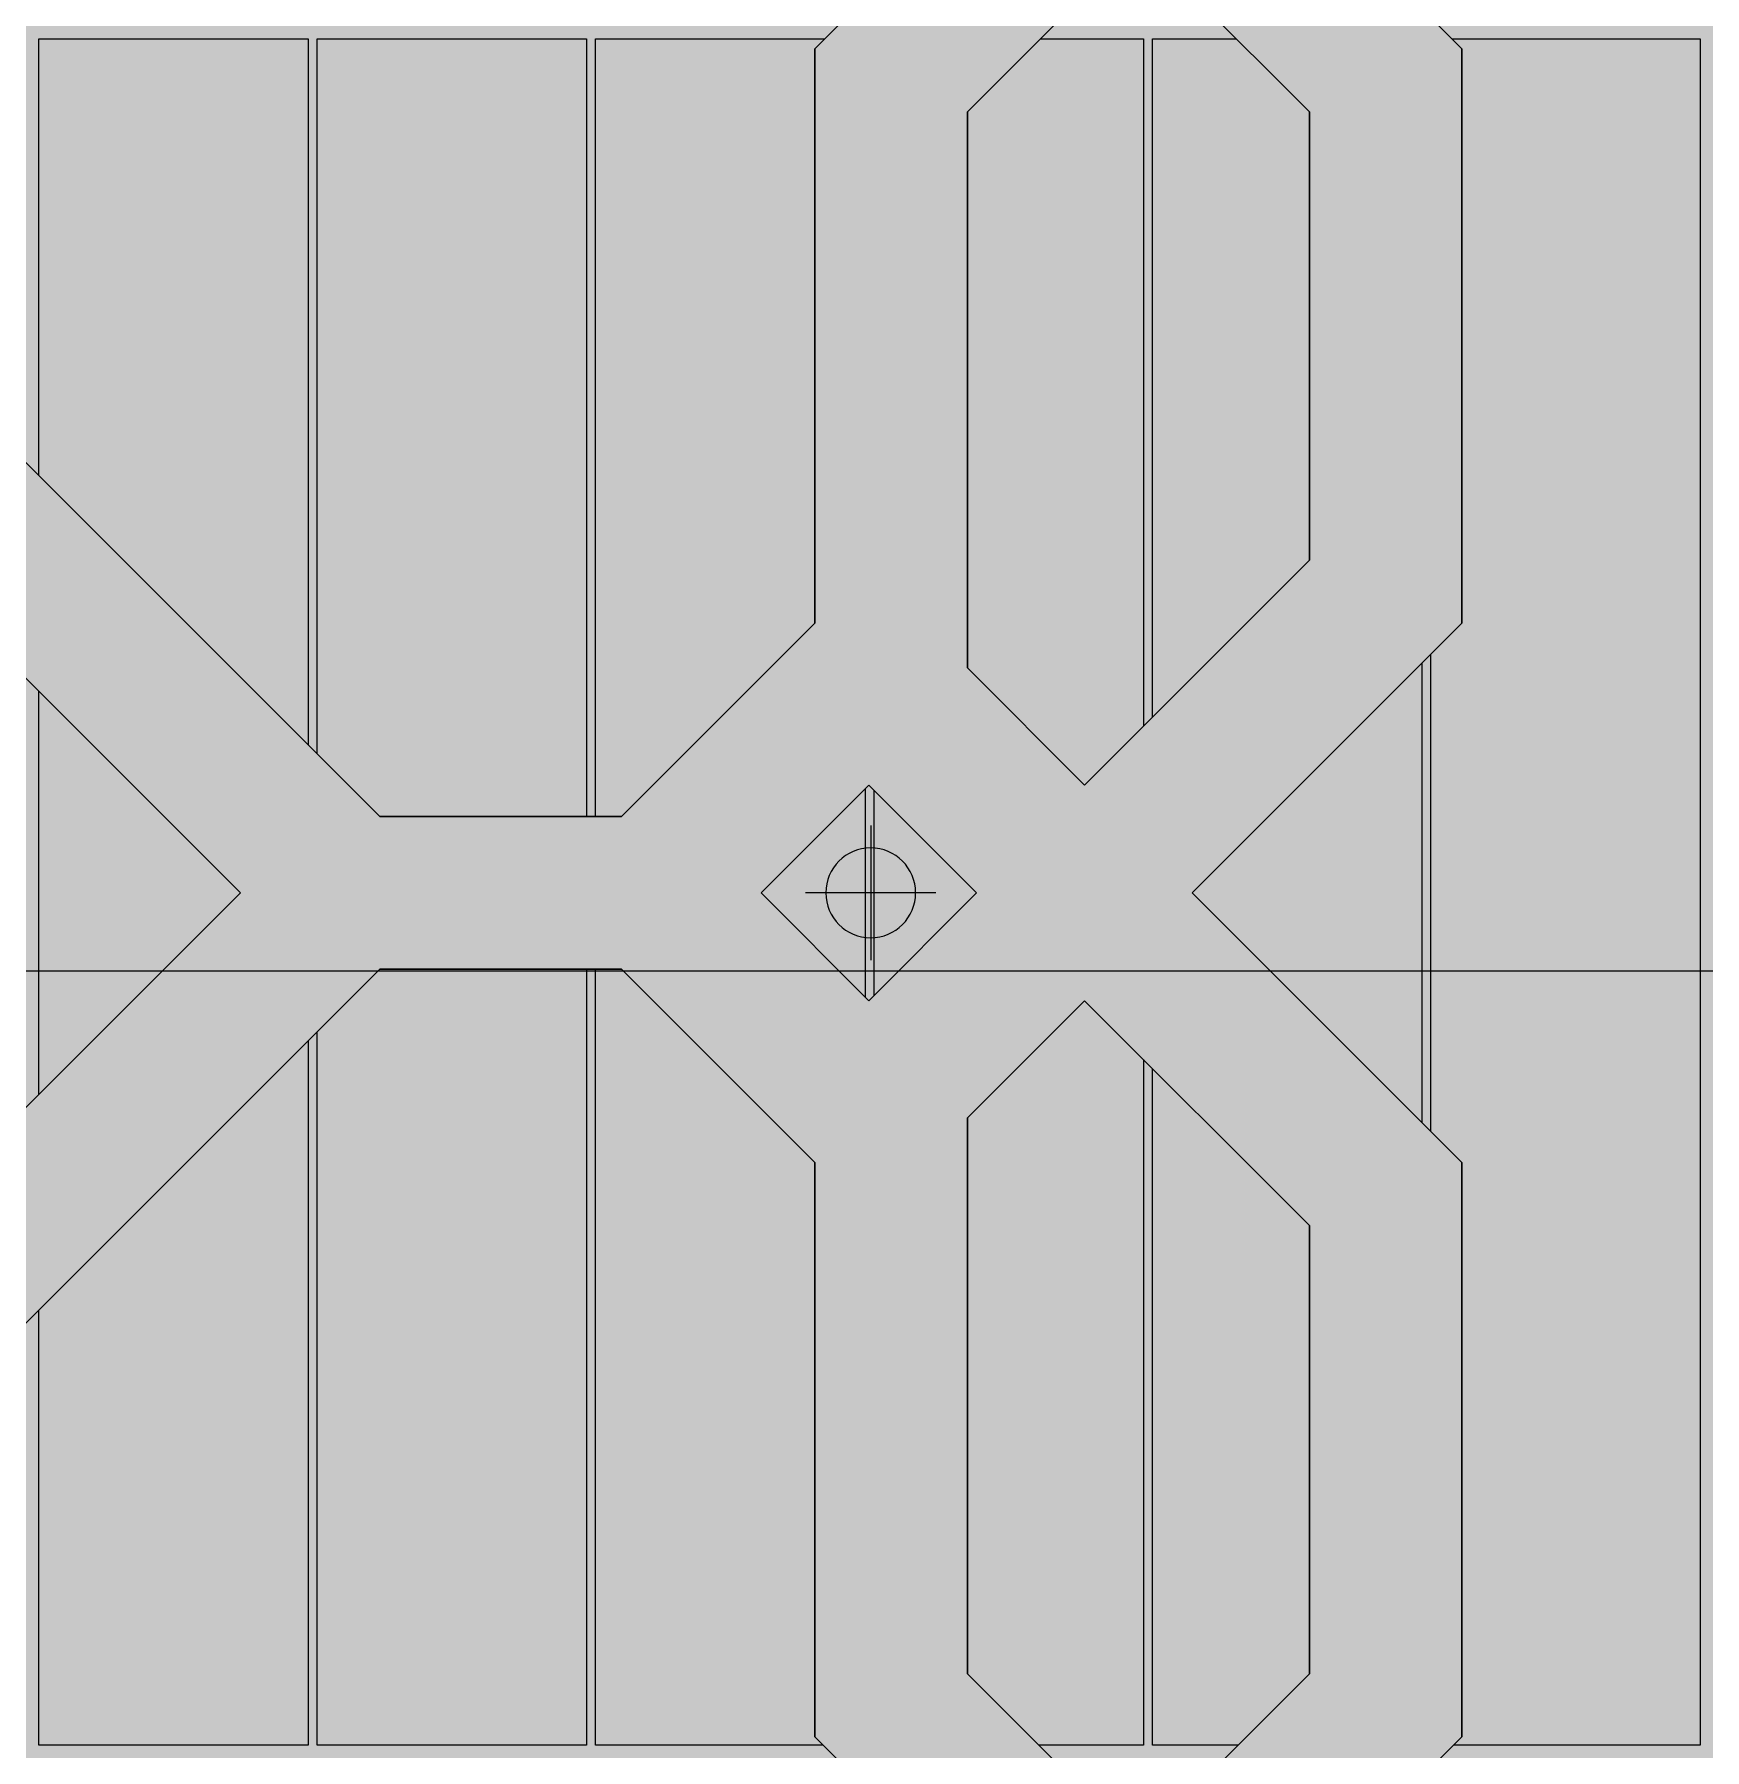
# Model space of a CAD drawing. Header units: millimetres. Extents: x -794334 to -714814, y -17806 to 22403.
# Drawn here: x -751557 to -749697, y 6057 to 7967 of the extents above; entities that cross this region are included whole.
import ezdxf
from ezdxf.xclip import XClip

# ---------------------------------------------------------------- set-up
doc = ezdxf.new("R2010")
doc.units = ezdxf.units.MM
doc.header["$XCLIPFRAME"] = 0
for name, color, linetype, lineweight in [('A-ANNO-NOTE', 3, 'Continuous', 25), ('A-CLNG', 2, 'Continuous', 9), ('A-CLNG-PATT', 2, 'Continuous', 9), ('A-DETL-GENF', 2, 'Continuous', 9), ('A-GENM', 1, 'Continuous', 9), ('E-LITE-EQPM', 2, 'Continuous', 9)]:
    doc.layers.add(name, color=color, linetype=linetype, lineweight=lineweight)

# ---------------------------------------------------------------- blocks, each defined once
blk = doc.blocks.new('DPA_AN_Section Line - UP-Left-14402799-4252-01 ENLARGED CONCOURSE LEVEL - REFLECTED CEILING PLAN - SHEET 3')
at = {"layer": 'A-ANNO-NOTE', "lineweight": 9}
blk.add_line((7.5, 0), (80, 0), dxfattribs=at)
blk = doc.blocks.new('PP19 Single Pattern Feature Ceiling - Type 1-18940815-4252-01 ENLARGED CONCOURSE LEVEL - REFLECTED CEILING PLAN - SHEET 3')
at = {"layer": 'A-GENM'}
h = blk.add_hatch(color=256, dxfattribs=at)
h.paths.add_polyline_path([(802, -1692.2), (1042.2, -1452.1), (1282.3, -1692.2), (1702.5, -1692.2), (1702.5, -1272), (1462.4, -1031.9), (1702.5, -791.8), (1702.5, -152.1), (1402.3, 148.1), (1702.5, 448.2), (1702.5, 1087.9), (1462.4, 1328.1), (1702.5, 1568.2), (1702.5, 1988.4), (1282.3, 1988.4), (1042.2, 1748.3), (802, 1988.4), (42.3, 1988.4), (-197.8, 1748.3), (-438, 1988.4), (-1197.7, 1988.4), (-1437.8, 1748.3), (-1678, 1988.4), (-2098.2, 1988.4), (-2098.2, 1568.2), (-1858, 1328.1), (-2098.2, 1087.9), (-2098.2, 448.2), (-1798, 148.1), (-2098.2, -152.1), (-2098.2, -791.8), (-1858, -1031.9), (-2098.2, -1272), (-2098.2, -1692.2), (-1678, -1692.2), (-1437.8, -1452.1), (-1197.7, -1692.2), (-438, -1692.2), (-197.8, -1452.1), (42.3, -1692.2), (283.2, -1692.2)])
h.paths.add_polyline_path([(112.6, -1522.4), (-77.8, -1332), (112.6, -1141.6), (731.7, -1141.6), (922.1, -1332), (731.7, -1522.4), (283.2, -1522.4)])
h.paths.add_polyline_path([(1369.2, -1522.4), (1352.6, -1522.4), (802, -971.9), (162.3, -971.9), (-112.9, -696.6), (-112.9, -547.4), (497.6, 63.2), (766.9, 63.2), (982.1, -152.1), (982.1, -791.8), (1532.7, -1342.3), (1532.7, -1522.4)])
h.paths.add_polyline_path([(-802.8, -1522.4), (-1127.4, -1522.4), (-1317.8, -1332), (-1127.4, -1141.6), (-508.3, -1141.6), (-317.9, -1332), (-508.3, -1522.4)])
h.paths.add_polyline_path([(-1748.3, -1522.4), (-1928.4, -1522.4), (-1928.4, -1342.3), (-1377.8, -791.8), (-1377.8, -152.1), (-1162.6, 63.2), (-893.3, 63.2), (-282.7, -547.4), (-282.7, -696.6), (-558, -971.9), (-1197.7, -971.9)])
h.paths.add_polyline_path([(-197.8, -1212), (-377.9, -1031.9), (-197.8, -851.8), (-17.8, -1031.9)])
h.paths.add_polyline_path([(1342.3, -911.8), (1151.9, -721.4), (1151.9, -102.3), (1282.3, 28), (1532.7, -222.4), (1532.7, -721.4), (1369.2, -884.9)])
h.paths.add_polyline_path([(-1738, -911.8), (-1928.4, -721.4), (-1928.4, -222.4), (-1678, 28), (-1547.6, -102.3), (-1547.6, -721.4)])
h.paths.add_polyline_path([(-197.8, -392.2), (-738.1, 148.1), (-197.8, 688.3), (342.4, 148.1), (283.2, 88.8)])
h.paths.add_polyline_path([(1042.2, 28), (922.1, 148.1), (1042.2, 268.1), (1162.2, 148.1)])
h.paths.add_polyline_path([(-1437.8, 28), (-1557.9, 148.1), (-1437.8, 268.1), (-1317.8, 148.1)])
h.paths.add_polyline_path([(766.9, 233), (497.6, 233), (-112.9, 843.6), (-112.9, 992.7), (162.3, 1268), (802, 1268), (1352.6, 1818.6), (1532.7, 1818.6), (1532.7, 1638.5), (982.1, 1087.9), (982.1, 448.2)])
h.paths.add_polyline_path([(-1162.6, 233), (-1377.8, 448.2), (-1377.8, 1087.9), (-1928.4, 1638.5), (-1928.4, 1818.6), (-1748.3, 1818.6), (-1197.7, 1268), (-558, 1268), (-282.7, 992.7), (-282.7, 843.6), (-893.3, 233)])
h.paths.add_polyline_path([(1282.3, 268.1), (1151.9, 398.5), (1151.9, 1017.6), (1342.3, 1208), (1532.7, 1017.6), (1532.7, 518.6), (1369.2, 355.1)])
h.paths.add_polyline_path([(-1678, 268.1), (-1928.4, 518.6), (-1928.4, 1017.6), (-1738, 1208), (-1547.6, 1017.6), (-1547.6, 398.5)])
h.paths.add_polyline_path([(-197.8, 1148), (-377.9, 1328.1), (-197.8, 1508.1), (-17.8, 1328.1)])
h.paths.add_polyline_path([(731.7, 1437.8), (112.6, 1437.8), (-77.8, 1628.2), (112.6, 1818.6), (731.7, 1818.6), (922.1, 1628.2)])
h.paths.add_polyline_path([(-802.8, 1437.8), (-1127.4, 1437.8), (-1317.8, 1628.2), (-1127.4, 1818.6), (-508.3, 1818.6), (-317.9, 1628.2), (-508.3, 1437.8)])
for p, q in [((1532.7, 1638.5), (982.1, 1087.9)), ((982.1, 1087.9), (1532.7, 1638.5)), ((1702.5, 1087.9), (1462.4, 1328.1)), ((1462.4, 1328.1), (1702.5, 1087.9)), ((1151.9, 1017.6), (1342.3, 1208)), ((1342.3, 1208), (1151.9, 1017.6)), ((1342.3, 1208), (1532.7, 1017.6)), ((1532.7, 1017.6), (1342.3, 1208)), ((982.1, 1087.9), (982.1, 448.2)), ((982.1, 448.2), (982.1, 1087.9)), ((1702.5, 448.2), (1702.5, 1087.9)), ((1702.5, 1087.9), (1702.5, 448.2)), ((1151.9, 398.5), (1151.9, 1017.6)), ((1151.9, 1017.6), (1151.9, 398.5)), ((1532.7, 1017.6), (1532.7, 518.6)), ((1532.7, 518.6), (1532.7, 1017.6)), ((497.6, 233), (-112.9, 843.6)), ((-112.9, 843.6), (497.6, 233)), ((-197.8, 688.3), (342.4, 148.1)), ((342.4, 148.1), (-197.8, 688.3)), ((1532.7, 518.6), (1282.3, 268.1)), ((1282.3, 268.1), (1532.7, 518.6)), ((982.1, 448.2), (766.9, 233)), ((766.9, 233), (982.1, 448.2)), ((1402.3, 148.1), (1702.5, 448.2)), ((1702.5, 448.2), (1402.3, 148.1)), ((1282.3, 268.1), (1151.9, 398.5)), ((1151.9, 398.5), (1282.3, 268.1)), ((922.1, 148.1), (1042.2, 268.1)), ((1042.2, 268.1), (922.1, 148.1)), ((1042.2, 268.1), (1162.2, 148.1)), ((1162.2, 148.1), (1042.2, 268.1)), ((766.9, 233), (497.6, 233)), ((497.6, 233), (766.9, 233)), ((342.4, 148.1), (-197.8, -392.2)), ((-197.8, -392.2), (342.4, 148.1)), ((1042.2, 28), (922.1, 148.1)), ((922.1, 148.1), (1042.2, 28)), ((1162.2, 148.1), (1042.2, 28)), ((1042.2, 28), (1162.2, 148.1)), ((1702.5, -152.1), (1402.3, 148.1)), ((1402.3, 148.1), (1702.5, -152.1)), ((-112.9, -547.4), (497.6, 63.2)), ((497.6, 63.2), (-112.9, -547.4)), ((497.6, 63.2), (766.9, 63.2)), ((766.9, 63.2), (497.6, 63.2)), ((766.9, 63.2), (982.1, -152.1)), ((982.1, -152.1), (766.9, 63.2)), ((1151.9, -102.3), (1282.3, 28)), ((1282.3, 28), (1151.9, -102.3)), ((1282.3, 28), (1532.7, -222.4)), ((1532.7, -222.4), (1282.3, 28)), ((1151.9, -721.4), (1151.9, -102.3)), ((1151.9, -102.3), (1151.9, -721.4)), ((982.1, -152.1), (982.1, -791.8)), ((982.1, -791.8), (982.1, -152.1)), ((1702.5, -791.8), (1702.5, -152.1)), ((1702.5, -152.1), (1702.5, -791.8)), ((1532.7, -222.4), (1532.7, -721.4)), ((1532.7, -721.4), (1532.7, -222.4)), ((1342.3, -911.8), (1151.9, -721.4)), ((1151.9, -721.4), (1342.3, -911.8)), ((1532.7, -721.4), (1342.3, -911.8)), ((1342.3, -911.8), (1532.7, -721.4)), ((982.1, -791.8), (1532.7, -1342.3)), ((1532.7, -1342.3), (982.1, -791.8)), ((1462.4, -1031.9), (1702.5, -791.8)), ((1702.5, -791.8), (1462.4, -1031.9))]:
    blk.add_line(p, q, dxfattribs=at)
blk = doc.blocks.new('*U1029')
at = {"layer": 'A-CLNG-PATT', "lineweight": 25}
h = blk.add_hatch(dxfattribs=at)
h.set_pattern_fill('FP_9', color=256, style=0, pattern_type=2)
h.set_pattern_definition([(270.014, (55403.5, -8076), (155.663, -155.587), [37.733, -273.517]), (270.014, (55383.49, -8067.72), (155.663, -155.587), [46.017, -265.233]), (180.014, (55449.52, -8133.73), (-155.663, 155.587), [46.017, -265.233]), (180.014, (55441.23, -8113.73), (-155.663, 155.587), [37.733, -273.517]), (225.014, (55457.17, -8097.79), (-155.663, 155.587), [22.539, -197.548]), (225.014, (55471.31, -8111.92), (-155.663, 155.587), [30.823, -189.264]), (135.014, (55493.11, -8133.71), (155.587, 155.663), [30.823, -189.264]), (135.014, (55501.4, -8113.71), (155.587, 155.663), [22.539, -197.548]), (180.014, (55539.13, -8113.7), (-155.663, 155.587), [37.733, -273.517]), (180.014, (55539.13, -8133.7), (-155.663, 155.587), [46.017, -265.233]), (270.014, (55559.12, -8067.68), (155.663, -155.587), [46.017, -265.233]), (270.014, (55539.12, -8075.97), (155.663, -155.587), [37.733, -273.517]), (135.014, (55539.12, -8075.97), (155.587, 155.663), [22.539, -197.548]), (135.014, (55559.12, -8067.68), (155.587, 155.663), [30.823, -189.264]), (225.014, (55559.1, -8024.1), (-155.663, 155.587), [30.823, -189.264]), (225.014, (55539.1, -8015.81), (-155.663, 155.587), [22.539, -197.548]), (270.014, (55539.1, -7978.08), (155.663, -155.587), [37.733, -273.517]), (270.014, (55559.1, -7978.07), (155.663, -155.587), [46.017, -265.233]), (180.014, (55539.09, -7958.08), (-155.663, 155.587), [46.017, -265.233]), (180.014, (55539.1, -7978.08), (-155.663, 155.587), [37.733, -273.517]), (225.014, (55501.36, -7978.09), (-155.663, 155.587), [22.539, -197.548]), (225.014, (55493.07, -7958.1), (-155.663, 155.587), [30.823, -189.264]), (315.014, (55449.48, -7958.1), (155.587, 155.663), [30.823, -189.264]), (315.014, (55441.2, -7978.1), (155.587, 155.663), [22.539, -197.548]), (180.014, (55441.2, -7978.1), (-155.663, 155.587), [37.733, -273.517]), (180.014, (55449.48, -7958.1), (-155.663, 155.587), [46.017, -265.233]), (270.014, (55383.47, -7978.12), (155.663, -155.587), [46.017, -265.233]), (270.014, (55403.47, -7978.11), (155.663, -155.587), [37.733, -273.517]), (315.014, (55403.48, -8015.84), (155.587, 155.663), [22.539, -197.548]), (315.014, (55383.48, -8024.13), (155.587, 155.663), [30.823, -189.264]), (225.014, (55405.28, -8045.92), (-155.663, 155.587), [30.823, -189.264]), (225.014, (55419.43, -8060.06), (-155.663, 155.587), [22.539, -197.548]), (225.014, (55457.14, -7994.04), (-155.663, 155.587), [53.362, -166.725]), (225.014, (55471.29, -8008.17), (-155.663, 155.587), [53.362, -166.725]), (225.014, (55509.03, -8045.9), (-155.663, 155.587), [53.362, -166.725]), (225.014, (55523.18, -8060.04), (-155.663, 155.587), [53.362, -166.725]), (315.014, (55419.43, -8060.06), (155.587, 155.663), [53.362, -166.725]), (315.014, (55433.56, -8045.92), (155.587, 155.663), [53.362, -166.725]), (135.014, (55509.03, -8045.9), (155.587, 155.663), [53.362, -166.725]), (135.014, (55523.17, -8031.75), (155.587, 155.663), [53.362, -166.725])])
h.paths.add_polyline_path([(24540.1, 1205), (29490.1, 1205), (29490.1, 5660), (24540.1, 5660), (24540.1, 1504.9)])
h.paths.add_polyline_path([(27324.8, 1591.2), (27254.5, 1591.2), (27014.4, 1831.4), (26774.3, 1591.2), (26014.5, 1591.2), (25774.4, 1831.4), (25534.3, 1591.2), (25114.1, 1591.2), (25114.1, 2011.4), (25354.2, 2251.6), (25114.1, 2491.7), (25114.1, 3131.4), (25414.2, 3431.5), (25114.1, 3731.7), (25114.1, 4371.4), (25354.2, 4611.5), (25114.1, 4851.6), (25114.1, 5271.8), (25534.3, 5271.8), (25774.4, 5031.7), (26014.5, 5271.8), (26774.3, 5271.8), (27014.4, 5031.7), (27254.5, 5271.8), (28014.3, 5271.8), (28254.4, 5031.7), (28494.5, 5271.8), (28914.7, 5271.8), (28914.7, 4851.6), (28674.6, 4611.5), (28914.7, 4371.4), (28914.7, 3731.7), (28614.6, 3431.5), (28914.7, 3131.4), (28914.7, 2491.7), (28674.6, 2251.6), (28914.7, 2011.4), (28914.7, 1591.2), (28494.5, 1591.2), (28254.4, 1831.4), (28014.3, 1591.2), (27495.4, 1591.2)])
h.paths.add_polyline_path([(27374.6, 1761), (27944, 1761), (28134.3, 1951.4), (27944, 2141.8), (27324.8, 2141.8), (27134.5, 1951.4), (27324.8, 1761)])
h.paths.add_polyline_path([(28564.8, 1761), (28744.9, 1761), (28744.9, 1941.1), (28194.4, 2491.7), (28194.4, 3131.4), (27979.1, 3346.6), (27709.9, 3346.6), (27099.3, 2736.1), (27099.3, 2586.9), (27374.6, 2311.6), (28014.3, 2311.6), (28554.5, 1771.3)])
h.paths.add_polyline_path([(26704, 1761), (26894.3, 1951.4), (26704, 2141.8), (26084.8, 2141.8), (25894.5, 1951.4), (26084.8, 1761), (26474.1, 1761)])
h.paths.add_polyline_path([(25354.2, 1761), (25464, 1761), (26014.5, 2311.6), (26654.2, 2311.6), (26929.5, 2586.9), (26929.5, 2736.1), (26318.9, 3346.6), (26049.7, 3346.6), (25834.4, 3131.4), (25834.4, 2491.7), (25283.9, 1941.1), (25283.9, 1761), (25323.4, 1761)])
h.paths.add_polyline_path([(27014.4, 2071.5), (27194.5, 2251.6), (27014.4, 2431.6), (26834.3, 2251.6), (26929.5, 2156.4)])
h.paths.add_polyline_path([(28554.5, 2371.6), (28744.9, 2562), (28744.9, 3061.1), (28494.5, 3311.5), (28364.2, 3181.1), (28364.2, 2562), (28434.5, 2491.7)])
h.paths.add_polyline_path([(25474.3, 2371.6), (25664.6, 2562), (25664.6, 3181.1), (25534.3, 3311.5), (25283.9, 3061.1), (25283.9, 2562), (25354.2, 2491.7)])
h.paths.add_polyline_path([(27014.4, 2891.3), (27554.7, 3431.5), (27014.4, 3971.8), (26474.1, 3431.5), (26929.5, 2976.2)])
h.paths.add_polyline_path([(28254.4, 3311.5), (28374.5, 3431.5), (28254.4, 3551.6), (28134.3, 3431.5), (28219.2, 3346.6)])
h.paths.add_polyline_path([(25774.4, 3311.5), (25894.5, 3431.5), (25774.4, 3551.6), (25654.3, 3431.5), (25739.2, 3346.6)])
h.paths.add_polyline_path([(27979.1, 3516.4), (28194.4, 3731.7), (28194.4, 4371.4), (28744.9, 4921.9), (28744.9, 5102), (28564.8, 5102), (28014.3, 4551.5), (27374.6, 4551.5), (27099.3, 4276.2), (27099.3, 4127), (27709.9, 3516.4)])
h.paths.add_polyline_path([(26318.9, 3516.4), (26929.5, 4127), (26929.5, 4276.2), (26654.2, 4551.5), (26014.5, 4551.5), (25464, 5102), (25283.9, 5102), (25283.9, 4921.9), (25834.4, 4371.4), (25834.4, 3731.7), (26049.7, 3516.4)])
h.paths.add_polyline_path([(28494.5, 3551.6), (28744.9, 3802), (28744.9, 4301.1), (28554.5, 4491.4), (28364.2, 4301.1), (28364.2, 3681.9), (28374.5, 3671.6)])
h.paths.add_polyline_path([(25534.3, 3551.6), (25664.6, 3681.9), (25664.6, 4301.1), (25474.3, 4491.4), (25283.9, 4301.1), (25283.9, 3802), (25476.7, 3609.2)])
h.paths.add_polyline_path([(27014.4, 4431.4), (27194.5, 4611.5), (27014.4, 4791.6), (26834.3, 4611.5), (26929.5, 4516.3)])
h.paths.add_polyline_path([(27374.6, 4721.3), (27944, 4721.3), (28134.3, 4911.6), (27944, 5102), (27324.8, 5102), (27134.5, 4911.6), (27324.8, 4721.3)])
h.paths.add_polyline_path([(26409.4, 4721.3), (26704, 4721.3), (26894.3, 4911.6), (26704, 5102), (26084.8, 5102), (25894.5, 4911.6), (26084.8, 4721.3)])
at = {"layer": 'A-CLNG'}
for p, q in [((27330.1, 3896.3), (27330.1, 4382.5)), ((27330.1, 4382.5), (27630.1, 4382.5)), ((27630.1, 4382.5), (27630.1, 3596.3)), ((27640.1, 3586.3), (27640.1, 4382.5)), ((27640.1, 4382.5), (27940.1, 4382.5)), ((27940.1, 4382.5), (27940.1, 3516.4)), ((27950.1, 3516.4), (27950.1, 4382.5)), ((27950.1, 4382.5), (28205.5, 4382.5)), ((28445.6, 4382.5), (28560.1, 4382.5)), ((28560.1, 4382.5), (28560.1, 3617.1)), ((28570.1, 3627.1), (28570.1, 4382.5)), ((28570.1, 4382.5), (28663.5, 4382.5)), ((28903.6, 4382.5), (29180.1, 4382.5)), ((29180.1, 4382.5), (29180.1, 2482.5)), ((28870.1, 3687), (28870.1, 3176.1)), ((28880.1, 3166.1), (28880.1, 3697)), ((27330.1, 3206.9), (27330.1, 3656.1)), ((28250.1, 3547.2), (28250.1, 3315.8)), ((28260.1, 3317.1), (28260.1, 3545.9)), ((27940.1, 3346.6), (27940.1, 2482.5)), ((27950.1, 2482.5), (27950.1, 3346.6)), ((27630.1, 3266.8), (27630.1, 2482.5)), ((27640.1, 2482.5), (27640.1, 3276.8)), ((28560.1, 3245.9), (28560.1, 2482.5)), ((28570.1, 2482.5), (28570.1, 3235.9)), ((27330.1, 2482.5), (27330.1, 2966.8)), ((27630.1, 2482.5), (27330.1, 2482.5)), ((27940.1, 2482.5), (27640.1, 2482.5)), ((28203.5, 2482.5), (27950.1, 2482.5)), ((28560.1, 2482.5), (28443.7, 2482.5)), ((28665.4, 2482.5), (28570.1, 2482.5)), ((29180.1, 2482.5), (28905.5, 2482.5))]:
    blk.add_line(p, q, dxfattribs=at)
at = {"layer": 'A-GENM'}
blk.add_blockref('PP19 Single Pattern Feature Ceiling - Type 1-18940815-4252-01 ENLARGED CONCOURSE LEVEL - REFLECTED CEILING PLAN - SHEET 3', (27212.2, 3283.5), dxfattribs=at)
blk = doc.blocks.new('LGF_DL_SAA_LowPower_DL1a - LGF_DL_SAA_LowPower_DL1a-8854269-4150-01 CONCOURSE LEVEL - REFLECTED CEILING PLAN')
at = {"layer": 'A-DETL-GENF'}
for p, q in [((0, -75), (0, 75)), ((72.5, 0), (-72.5, 0))]:
    blk.add_line(p, q, dxfattribs=at)
blk.add_circle((0, 0), 50, dxfattribs=at)
blk = doc.blocks.new('C-1-PP19-AR-4150-01-B_20250901-115810_EXDOWNLIGHT')
at = {"layer": 'E-LITE-EQPM', "extrusion": (0, 0, -1), "rotation": 180}
blk.add_blockref('LGF_DL_SAA_LowPower_DL1a - LGF_DL_SAA_LowPower_DL1a-8854269-4150-01 CONCOURSE LEVEL - REFLECTED CEILING PLAN', (5943.6, 3431.6), dxfattribs=at)

msp = doc.modelspace()

# ---------------------------------------------------------------- block references
ref = msp.add_blockref('C-1-PP19-AR-4150-01-B_20250901-115810_EXDOWNLIGHT', (-744682.4, 3579))
XClip(ref).set_block_clipping_path([(-45801.3280238605, -9620.0029952967), (23704.0078937773, 10334.9999958097)])
msp.add_blockref('*U1029', (-778882.4, 3579))
at = {"layer": 'A-ANNO-NOTE', "xscale": 100, "yscale": 100, "zscale": 100}
msp.add_blockref('DPA_AN_Section Line - UP-Left-14402799-4252-01 ENLARGED CONCOURSE LEVEL - REFLECTED CEILING PLAN - SHEET 3', (-756082.3, 6923.7), dxfattribs=at)

doc.saveas('drawing.dxf')
